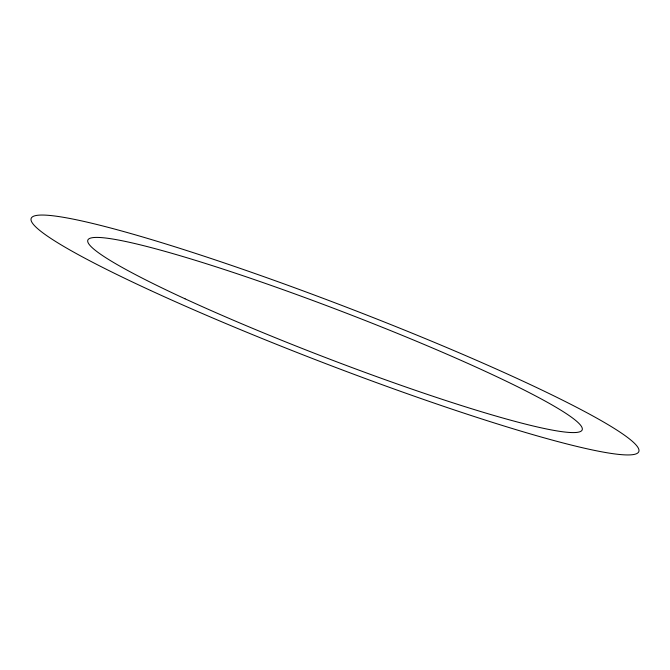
<?xml version="1.0" encoding="UTF-8"?>
<svg xmlns="http://www.w3.org/2000/svg" width="670" height="670" viewBox="0 0 670 670"><rect width="100%" height="100%" fill="white"/><g stroke="black" fill="none" stroke-linecap="round" stroke-linejoin="round"><path stroke-width="1" d="M150.658 290.512A325.411 30.058 21 0 0 636.5 453.707A325.411 30.058 21 0 0 217.842 260.772A325.411 30.058 21 0 0 150.658 290.512M185.02 298.803A264.75 24.455 21 0 0 580.304 431.581A264.75 24.455 21 0 0 239.676 274.608A264.75 24.455 21 0 0 185.02 298.803"/></g></svg>
